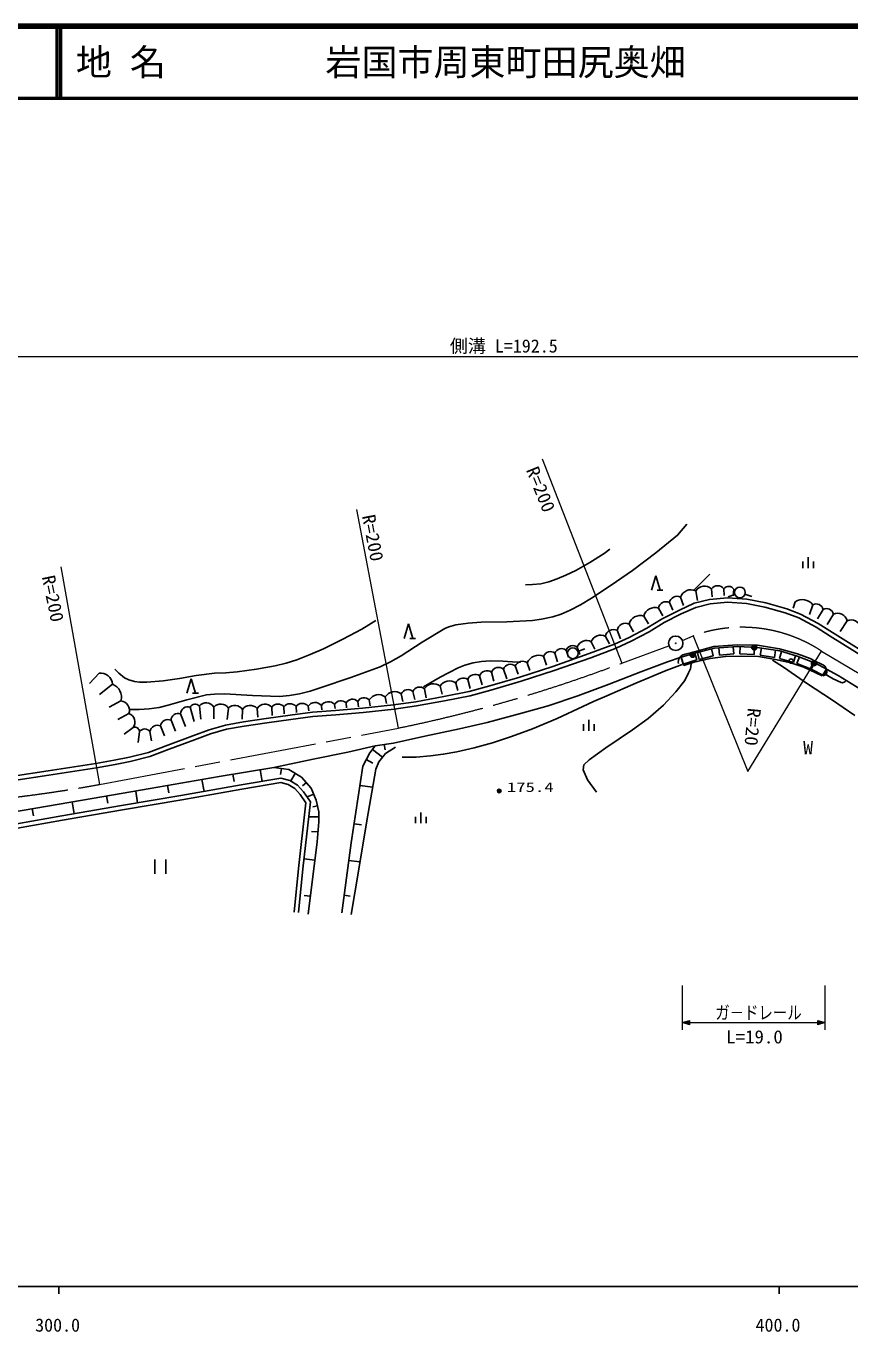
# Model space of a CAD drawing. Units: millimetres, scale not verified. Extents: x 40000 to 680000, y 20000 to 380000.
# Drawn here: x 363475 to 477824, y 198715 to 380000 of the extents above; entities that cross this region are included whole.
import ezdxf
from ezdxf.enums import TextEntityAlignment as Align

# ---------------------------------------------------------------- set-up
doc = ezdxf.new("R2010")
doc.units = ezdxf.units.MM
doc.header["$LTSCALE"] = 1000
doc.linetypes.add('CHAIN', pattern=[18.5, 12, -1.5, 3.5, -1.5])
for name, color, linetype, lineweight in [('M-BGD', 7, 'Continuous', 25), ('M-BMK', 2, 'CHAIN', 13), ('M-BMK-SRVR', 3, 'Continuous', 25), ('M-STR-HTXT', 7, 'Continuous', 13), ('M-TTL', 2, 'Continuous', 140), ('M-TTL-BAND', 7, 'Continuous', 25), ('M-TTL-LINE', 7, 'Continuous', 50)]:
    doc.layers.add(name, color=color, linetype=linetype, lineweight=lineweight)
doc.layers.add('M-TTL-TXT', color=7, linetype='Continuous')
doc.styles.add('ＭＳ ゴシック', font='')
doc.styles.get('ＭＳ ゴシック').set_extended_font_data('MS Gothic')

msp = doc.modelspace()

# ---------------------------------------------------------------- linework, layer by layer
at = {"layer": 'M-BGD'}
for p, q in [((471295, 305650), (471295, 304750)), ((472045, 306250), (472045, 304750)), ((472795, 305650), (472795, 304750)), ((450282, 301693), (450882, 303693)), ((450882, 303693), (451482, 301693)), ((456184, 301671), (458386, 303933)), ((451082, 301693), (451882, 301693)), ((456434, 301609), (456650, 300265)), ((458612, 301887), (458689, 300775)), ((460326, 301887), (460357, 300960)), ((461850, 301112), (460911, 300769)), ((461716, 301840), (461608, 300914)), ((463263, 301124), (464208, 300796)), ((451245, 299199), (451878, 298134)), ((452774, 299964), (453268, 298921)), ((454163, 298934), (456224, 299863)), ((454303, 300728), (454751, 299570)), ((454423, 298393), (456422, 299293)), ((456224, 299863), (458347, 300393)), ((456422, 299293), (458448, 299800)), ((458347, 300393), (460832, 300627)), ((458448, 299800), (460841, 300025)), ((460832, 300627), (463537, 300453)), ((460841, 300025), (463459, 299856)), ((463459, 299856), (466020, 299350)), ((463537, 300453), (466161, 299933)), ((466020, 299350), (468863, 298533)), ((466161, 299933), (469052, 299103)), ((470226, 300080), (469971, 299199)), ((472681, 299663), (472241, 298319)), ((449206, 298087), (449886, 297022)), ((449652, 296438), (451768, 297707)), ((451768, 297707), (454163, 298934)), ((452059, 297182), (454423, 298393)), ((468863, 298533), (470721, 297830)), ((469052, 299103), (470969, 298377)), ((470721, 297830), (473141, 296535)), ((470969, 298377), (473442, 297055)), ((474118, 299014), (473307, 297717)), ((475554, 298365), (474651, 296929)), ((477430, 297439), (476458, 295956)), ((415946, 294999), (416546, 296999)), ((416546, 296999), (417146, 294999)), ((445523, 296118), (445994, 294937)), ((447168, 296975), (447801, 295910)), ((447204, 295131), (449652, 296438)), ((447471, 294593), (449948, 295916)), ((449948, 295916), (452059, 297182)), ((473141, 296535), (475084, 295325)), ((473442, 297055), (475402, 295833)), ((475402, 295833), (487131, 288490)), ((416746, 294999), (417546, 294999)), ((439986, 293779), (440342, 292759)), ((441644, 292879), (445158, 294190)), ((441932, 294520), (442426, 293501)), ((443878, 295261), (444465, 294242)), ((445158, 294190), (447204, 295131)), ((445388, 293636), (447471, 294593)), ((455909, 293059), (458933, 293865)), ((458933, 293865), (462159, 294117)), ((459023, 293623), (462240, 293882)), ((461709, 292836), (461628, 293832)), ((462159, 294117), (464981, 294067)), ((462240, 293882), (464976, 293734)), ((462610, 293862), (462556, 292863)), ((464553, 292755), (464607, 293754)), ((464976, 293734), (468083, 293253)), ((464981, 294067), (468056, 293563)), ((475084, 295325), (486817, 287978)), ((435307, 292528), (435708, 291277)), ((436596, 291112), (441644, 292879)), ((436788, 290544), (441854, 292317)), ((436867, 292945), (437237, 291740)), ((438427, 293362), (438766, 292389)), ((440071, 293186), (441009, 293533)), ((441854, 292317), (445388, 293636)), ((452513, 291731), (454401, 292402)), ((453999, 291680), (454015, 291933)), ((454015, 291933), (454079, 292157)), ((454079, 292157), (454221, 292402)), ((454221, 292402), (454383, 292569)), ((454383, 292569), (454633, 292719)), ((454384, 292398), (454666, 291438)), ((454401, 292402), (456287, 292957)), ((454770, 291219), (454401, 292402)), ((454633, 292719), (454942, 292801)), ((454666, 291438), (456585, 292003)), ((454942, 292801), (455909, 293059)), ((458431, 292181), (456213, 291700)), ((456287, 292957), (459023, 293623)), ((456585, 292003), (456303, 292962)), ((456683, 293054), (456919, 292082)), ((456919, 292082), (458863, 292555)), ((460576, 292476), (458431, 292181)), ((458863, 292555), (458626, 293526)), ((459635, 293672), (459715, 292675)), ((459715, 292675), (461709, 292836)), ((462758, 292513), (460576, 292476)), ((462556, 292863), (464553, 292755)), ((465124, 292476), (462758, 292513)), ((467491, 292070), (465124, 292476)), ((465541, 293646), (465388, 292658)), ((465388, 292658), (467365, 292352)), ((467090, 291985), (468597, 291016)), ((467365, 292352), (467518, 293340)), ((469636, 291589), (467491, 292070)), ((468056, 293563), (470576, 292857)), ((468342, 293178), (468065, 292217)), ((468065, 292217), (469987, 291664)), ((468083, 293253), (470523, 292550)), ((469987, 291664), (470264, 292625)), ((470851, 292420), (470482, 291491)), ((470523, 292550), (473038, 291552)), ((470576, 292857), (472290, 292202)), ((472290, 292202), (472996, 291849)), ((373626, 290165), (372257, 288728)), ((428079, 290304), (428388, 289053)), ((429732, 290736), (430195, 289377)), ((431384, 291169), (431770, 290026)), ((432022, 289625), (436596, 291112)), ((432200, 289052), (436788, 290544)), ((433037, 291601), (433392, 290535)), ((444394, 288662), (448800, 290345)), ((448800, 290345), (452513, 291731)), ((454041, 291526), (453999, 291680)), ((456213, 291700), (454770, 291219)), ((454925, 289132), (455409, 290208)), ((455409, 290208), (455678, 290746)), ((455678, 290746), (455786, 291446)), ((468597, 291016), (471934, 288701)), ((471411, 290997), (469636, 291589)), ((470482, 291491), (472341, 290753)), ((473962, 289777), (471411, 290997)), ((472341, 290753), (472710, 291682)), ((472928, 291609), (472464, 290723)), ((472464, 290723), (474236, 289795)), ((472996, 291849), (473890, 291402)), ((473038, 291552), (474591, 290738)), ((473890, 291402), (474176, 291259)), ((474591, 290738), (473962, 289777)), ((474176, 291259), (474337, 291134)), ((474236, 289795), (474700, 290681)), ((474337, 291134), (474498, 290919)), ((474498, 290919), (474588, 290740)), ((474570, 290078), (474516, 289971)), ((474624, 290275), (474570, 290078)), ((474588, 290740), (474624, 290543)), ((474591, 290738), (476180, 289840)), ((474624, 290543), (474624, 290275)), ((375479, 288636), (373647, 287199)), ((385790, 287399), (386390, 289399)), ((386390, 289399), (386990, 287399)), ((420937, 288381), (421207, 287246)), ((423122, 288775), (423384, 287755)), ((424774, 289284), (425098, 288033)), ((424969, 287610), (427836, 288389)), ((426427, 289794), (426766, 288543)), ((427836, 288389), (432022, 289625)), ((428006, 287813), (432200, 289052)), ((440052, 287005), (444394, 288662)), ((453687, 287571), (454925, 289132)), ((471934, 288701), (475272, 286494)), ((476180, 289840), (479191, 287987)), ((386590, 287399), (387390, 287399)), ((411108, 286458), (411222, 285624)), ((413332, 286875), (413492, 285948)), ((415556, 287292), (415762, 286226)), ((417154, 287640), (417430, 286504)), ((417583, 286210), (421447, 286910)), ((418753, 287987), (419005, 286736)), ((421447, 286910), (424969, 287610)), ((421564, 286322), (425107, 287025)), ((425107, 287025), (428006, 287813)), ((435943, 285619), (440052, 287005)), ((451964, 285741), (453687, 287571)), ((475272, 286494), (478501, 284287)), ((376637, 286319), (374990, 285439)), ((386228, 285439), (386805, 283447)), ((387525, 285624), (387732, 283771)), ((389540, 285462), (389539, 283817)), ((391556, 285300), (391392, 283725)), ((393502, 285115), (393477, 283771)), ((395540, 285277), (395654, 284049)), ((397579, 285439), (397647, 284281)), ((399262, 285485), (399314, 284512)), ((400119, 284327), (403234, 284751)), ((400946, 285532), (401029, 284698)), ((402629, 285578), (402697, 284929)), ((403234, 284751), (406423, 284977)), ((404459, 285694), (404504, 285068)), ((406289, 285809), (406357, 285254)), ((406423, 284977), (410186, 285314)), ((406477, 284379), (410248, 284717)), ((407896, 286026), (407932, 285346)), ((409502, 286242), (409600, 285485)), ((410186, 285314), (414481, 285763)), ((410248, 284717), (414555, 285168)), ((414481, 285763), (417583, 286210)), ((414555, 285168), (417679, 285618)), ((417679, 285618), (421564, 286322)), ((432082, 284579), (435943, 285619)), ((449811, 283857), (451964, 285741)), ((377749, 284559), (376195, 283725)), ((382127, 282844), (382681, 281454)), ((383587, 283632), (384210, 282103)), ((384907, 284535), (385600, 282752)), ((388898, 282304), (391145, 282966)), ((391145, 282966), (393663, 283396)), ((393663, 283396), (396798, 283876)), ((393754, 282803), (396878, 283282)), ((396798, 283876), (400119, 284327)), ((396878, 283282), (400200, 283732)), ((400200, 283732), (403296, 284154)), ((403296, 284154), (406477, 284379)), ((423616, 282450), (427477, 283341)), ((427477, 283341), (432082, 284579)), ((440846, 283083), (440846, 282183)), ((441596, 283683), (441596, 282183)), ((442346, 283083), (442346, 282183)), ((447658, 282296), (449811, 283857)), ((378351, 282613), (377075, 281686)), ((379232, 282057), (379021, 280528)), ((380668, 282057), (380874, 280759)), ((383130, 280155), (386629, 281481)), ((386629, 281481), (388898, 282304)), ((386833, 280917), (389085, 281734)), ((389085, 281734), (391281, 282381)), ((391281, 282381), (393754, 282803)), ((414457, 280470), (418813, 281411)), ((418813, 281411), (423616, 282450)), ((443944, 279820), (447658, 282296)), ((380462, 279155), (383130, 280155)), ((380641, 278581), (383343, 279594)), ((383343, 279594), (386833, 280917)), ((403317, 278242), (408119, 279183)), ((408119, 279183), (411932, 280074)), ((411189, 279084), (411932, 280074)), ((411560, 279579), (412965, 278526)), ((411932, 280074), (414457, 280470)), ((413194, 280272), (413309, 279536)), ((414754, 279876), (413367, 279034)), ((441629, 278151), (443944, 279820)), ((366533, 276613), (373162, 277624)), ((373162, 277624), (375710, 278072)), ((373266, 277033), (375828, 277483)), ((375710, 278072), (377807, 278491)), ((375828, 277483), (377939, 277906)), ((377807, 278491), (380462, 279155)), ((377939, 277906), (380641, 278581)), ((397881, 277086), (403317, 278242)), ((410199, 277252), (411189, 279084)), ((410694, 278168), (411612, 277671)), ((412427, 277846), (412031, 276856)), ((413367, 279034), (412427, 277846)), ((440822, 276751), (440876, 277451)), ((440876, 277451), (441629, 278151)), ((361684, 275883), (366533, 276613)), ((361761, 275288), (366623, 276020)), ((366623, 276020), (373266, 277033)), ((380696, 274137), (390274, 275825)), ((390274, 275825), (397881, 277086)), ((392176, 276140), (392341, 275144)), ((393309, 274663), (398849, 275604)), ((395979, 276771), (396248, 275147)), ((397881, 277086), (399952, 276771)), ((398916, 276928), (398793, 276119)), ((398849, 275604), (400085, 275275)), ((399952, 276771), (401707, 275735)), ((400829, 276253), (400207, 275197)), ((401707, 275735), (403057, 274205)), ((408614, 266608), (410199, 277252)), ((412031, 276856), (410793, 269677)), ((441414, 275352), (440822, 276751)), ((372639, 272787), (380696, 274137)), ((378682, 273799), (378954, 272171)), ((383090, 274559), (383266, 273566)), ((384969, 273165), (393309, 274663)), ((385071, 272574), (393409, 274072)), ((387880, 275403), (388175, 273729)), ((393409, 274072), (398821, 274991)), ((398821, 274991), (399842, 274718)), ((399842, 274718), (400761, 274140)), ((400085, 275275), (401149, 274605)), ((400761, 274140), (401510, 273323)), ((401149, 274605), (401978, 273700)), ((402382, 274970), (401862, 274511)), ((403057, 274205), (403733, 272539)), ((409803, 274591), (411594, 274324)), ((442652, 273629), (441414, 275352)), ((361566, 270851), (372639, 272787)), ((369871, 272303), (370160, 270647)), ((374653, 273124), (374818, 272141)), ((376737, 271805), (384969, 273165)), ((376835, 271213), (385071, 272574)), ((402326, 272166), (401305, 263045)), ((401510, 273323), (402326, 272166)), ((402948, 272326), (401902, 262984)), ((401978, 273700), (402948, 272326)), ((403395, 273372), (402473, 272998)), ((403733, 272539), (404093, 270919)), ((362191, 269251), (368419, 270340)), ((364334, 271335), (364508, 270340)), ((368419, 270340), (376737, 271805)), ((368523, 269749), (376835, 271213)), ((404093, 270221), (402712, 270221)), ((403913, 271729), (403278, 271588)), ((404093, 270919), (404093, 269524)), ((417523, 270234), (417523, 269334)), ((418273, 270834), (418273, 269334)), ((419023, 270234), (419023, 269334)), ((362294, 268660), (368523, 269749)), ((404093, 269524), (403868, 266733)), ((409011, 269269), (410013, 269119)), ((410793, 269677), (409605, 262696)), ((403868, 266733), (402607, 256696)), ((403980, 268128), (403087, 268200)), ((407278, 256904), (408614, 266608)), ((381327, 264312), (381327, 262312)), ((382847, 262312), (382847, 264312)), ((401305, 263045), (400693, 256987)), ((401902, 262984), (401290, 256926)), ((403553, 264224), (402062, 264411)), ((408280, 264182), (409821, 263969)), ((409605, 262696), (408614, 256656)), ((402922, 259205), (402092, 259309)), ((407612, 259330), (408457, 259213))]:
    msp.add_line(p, q, dxfattribs=at)
for points in [[(377756, 285144), (379157, 285119), (380571, 285194), (381957, 285409), (383208, 285702), (385805, 286470), (388528, 287139), (389622, 287274), (391022, 287317), (394887, 287065), (398632, 286935), (400031, 287052), (401414, 287283), (402925, 287680), (404443, 288186), (408555, 289551), (412622, 291034), (414064, 291727), (415529, 292558), (418437, 294449), (421586, 296371), (422172, 296613), (423135, 296870), (424853, 297097), (426647, 297231), (430186, 297299), (433775, 297471), (435013, 297648), (436578, 298003), (437724, 298369), (438998, 298899), (440419, 299637), (441964, 300564), (444704, 302365), (447653, 304431), (450868, 306882), (453896, 309326), (455183, 310869)], [(432777, 302435), (433777, 302455), (434916, 302591), (436040, 302870), (437172, 303268), (438416, 303760), (439770, 304422), (441731, 305524), (443721, 306785), (444495, 307369)], [(375792, 290720), (376365, 290149), (377150, 289538), (377724, 289255), (378499, 289029), (379224, 288927), (380225, 288912), (382493, 289112), (384763, 289417), (387070, 289833), (389632, 290184), (391188, 290213), (392782, 290353), (395442, 290717), (398027, 291182), (399582, 291562), (401075, 292036), (402910, 292748), (404735, 293567), (407430, 294876), (410081, 296280), (412034, 297500)], [(418620, 288252), (420969, 289607), (423438, 290912), (424370, 291276), (425520, 291602), (426676, 291794), (427874, 291874), (429656, 291851), (431651, 291716), (432119, 291678)], [(415659, 278484), (417623, 278526), (419589, 278674), (421374, 278906), (423274, 279258), (425687, 279811), (428198, 280495), (430874, 281380), (433747, 282444), (437192, 283896), (440756, 285518), (442235, 286251), (444074, 287034), (448102, 288795), (452323, 290526), (454546, 291372)], [(474398, 290025), (475523, 289366), (476607, 288853), (476815, 288848), (477111, 288967), (477285, 289113)]]:
    msp.add_lwpolyline(points, dxfattribs=at)
for centre, radius in [((462554, 301370), 750), ((464559, 293725), 350), ((464559, 293725), 210), ((464559, 293725), 70), ((439367, 292926), 750), ((455999, 292721), 350), ((455999, 292721), 210), ((455999, 292721), 70), ((469657, 291843), 300), ((472839, 291536), 350), ((472839, 291536), 210), ((472839, 291536), 70), ((429145, 273809), 250), ((429145, 273809), 150), ((429145, 273809), 50)]:
    msp.add_circle(centre, radius, dxfattribs=at)
for centre, radius, start, end in [((455780, 300171), 1579, 65.55295, 159.33256), ((457644, 300800), 1455, 48.29396, 146.25605), ((459469, 301244), 1071, 36.8699, 143.1301), ((461004, 301342), 869, 34.96075, 141.22095), ((450751, 297679), 1598, 72.0134, 165.20752), ((452296, 299008), 1068, 63.43495, 169.69515), ((453825, 299773), 1068, 63.43495, 169.69515), ((471236, 298589), 1801, 36.6127, 124.11222), ((473156, 298800), 985, 12.56535, 118.82555), ((474592, 298151), 985, 12.56535, 118.82555), ((448713, 296567), 1598, 72.0134, 165.20752), ((476118, 297145), 1345, 12.63816, 114.79901), ((477994, 296218), 1345, 12.63816, 114.79901), ((445022, 295073), 1159, 64.39512, 170.65533), ((446667, 295930), 1159, 64.39512, 170.65533), ((439363, 292985), 1009, 51.83662, 158.09683), ((441256, 293370), 1334, 59.55136, 162.15756), ((443202, 294111), 1334, 59.55136, 162.15756), ((434645, 290904), 1753, 67.83055, 156.57641), ((436243, 292151), 1009, 51.83662, 158.09683), ((437803, 292568), 1009, 51.83662, 158.09683), ((373793, 288480), 1693, 5.28094, 95.6738), ((427444, 289429), 1081, 54.01025, 160.27045), ((429068, 289900), 1068, 51.53436, 157.79456), ((430720, 290333), 1068, 51.53436, 157.79456), ((432373, 290765), 1068, 51.53436, 157.79456), ((374782, 286839), 1927, 344.34217, 68.78793), ((420019, 287218), 1482, 51.71563, 148.72323), ((422204, 287612), 1482, 51.71563, 148.72323), ((424139, 288410), 1081, 54.01025, 160.27045), ((425791, 288920), 1081, 54.01025, 160.27045), ((408780, 285532), 1013, 44.5367, 150.79691), ((410386, 285748), 1013, 44.5367, 150.79691), ((412410, 285654), 1530, 52.93316, 148.30615), ((414634, 286071), 1530, 52.93316, 148.30615), ((416485, 286866), 1022, 49.13467, 155.39487), ((418084, 287214), 1022, 49.13467, 155.39487), ((376488, 284993), 1334, 340.97254, 83.57875), ((385906, 284492), 1000, 71.25024, 177.51045), ((386946, 285045), 819, 45, 151.2602), ((388471, 284774), 1272, 32.7683, 138.03151), ((390486, 284611), 1272, 32.7683, 138.03151), ((392459, 284477), 1222, 31.42957, 137.68977), ((394584, 284403), 1296, 42.43176, 146.66433), ((396623, 284565), 1296, 42.43176, 146.66433), ((398438, 284831), 1052, 38.44645, 144.70665), ((400121, 284877), 1052, 38.44645, 144.70665), ((401805, 284923), 1052, 38.44645, 144.70665), ((403588, 284949), 1146, 40.49138, 146.75159), ((405418, 285065), 1146, 40.49138, 146.75159), ((407174, 285315), 1013, 44.5367, 150.79691), ((377298, 283353), 1287, 324.90436, 69.49272), ((381693, 281903), 1036, 65.22486, 171.48506), ((383152, 282691), 1036, 65.22486, 171.48506), ((384586, 283588), 1000, 71.25024, 177.51045), ((378583, 282005), 651, 4.59425, 110.85446), ((379950, 281518), 898, 36.8699, 143.1301)]:
    msp.add_arc(centre, radius, start, end, dxfattribs=at)
at = {"layer": 'M-BMK'}
for p, q in [((446185, 291574), (452709, 293974)), ((454569, 294709), (456089, 295352)), ((473884, 293229), (502555, 276069)), ((373660, 274713), (415179, 282552))]:
    msp.add_line(p, q, dxfattribs=at)
for centre, radius, start, end in [((462867, 276536), 20000, 56.57744, 109.81207), ((374987, 478472), 200000, 281.59306, 290.8541), ((338008, 471510), 200000, 275.54892, 280.2684)]:
    msp.add_arc(centre, radius, start, end, dxfattribs=at)
at = {"layer": 'M-BMK-SRVR'}
for radius in [1000, 40]:
    msp.add_circle((453648, 294320), radius, dxfattribs=at)
at = {"layer": 'M-STR-HTXT'}
for p, q in [((342331, 334130), (526280, 334130)), ((435111, 319946), (446185, 291574)), ((415179, 282552), (409384, 312896)), ((368282, 304919), (373660, 274713)), ((456089, 295352), (463645, 276508)), ((463645, 276508), (473884, 293229)), ((454546, 246786), (454546, 240645)), ((474398, 240645), (474398, 246786)), ((454546, 241645), (455546, 241925)), ((455546, 241365), (454546, 241645)), ((454546, 241645), (474398, 241645)), ((454826, 241645), (455506, 241845)), ((455506, 241445), (454826, 241645)), ((454986, 241645), (455466, 241765)), ((455466, 241525), (454986, 241645)), ((455226, 241645), (455426, 241685)), ((455426, 241605), (455226, 241645)), ((455426, 241685), (455426, 241605)), ((455466, 241765), (455466, 241525)), ((455506, 241845), (455506, 241445)), ((455546, 241925), (455546, 241365)), ((473398, 241365), (473398, 241925)), ((473398, 241925), (474398, 241645)), ((474398, 241645), (473398, 241365)), ((473438, 241445), (473438, 241845)), ((473438, 241845), (474118, 241645)), ((474118, 241645), (473438, 241445)), ((473478, 241525), (473478, 241765)), ((473478, 241765), (473958, 241645)), ((473958, 241645), (473478, 241525)), ((473518, 241605), (473518, 241685)), ((473518, 241685), (473718, 241645)), ((473718, 241645), (473518, 241605))]:
    msp.add_line(p, q, dxfattribs=at)
at = {"layer": 'M-TTL'}
msp.add_line((680000, 380000), (40000, 380000), dxfattribs=at)
at = {"layer": 'M-TTL-BAND'}
for p, q in [((40000, 205000), (579000, 205000)), ((368000, 205000), (368000, 204000)), ((468000, 205000), (468000, 204000))]:
    msp.add_line(p, q, dxfattribs=at)
at = {"layer": 'M-TTL-LINE'}
for p, q in [((367750, 380000), (367750, 370000)), ((368250, 380000), (368250, 370000)), ((40000, 370000), (680000, 370000))]:
    msp.add_line(p, q, dxfattribs=at)

# ---------------------------------------------------------------- texts
at = {"layer": 'M-BGD', "style": 'ＭＳ ゴシック'}
for s, height, width, p in [('W', 1833, 1.1, (471342, 278366)), ('175.4', 1320, 1.45, (430195, 273284))]:
    msp.add_text(s, height=height, dxfattribs=dict(at, width=width)).set_placement(p, align=Align.BOTTOM_LEFT)
at = {"layer": 'M-STR-HTXT', "style": 'ＭＳ ゴシック'}
msp.add_text('側溝 L=192.5', height=1833, dxfattribs=at).set_placement((422293, 334130), align=Align.BOTTOM_LEFT)
at = {"layer": 'M-STR-HTXT', "style": 'ＭＳ ゴシック', "width": 1.05}
for s, rotation, p in [('R=200', 292, (432327, 318179)), ('R=200', 280.9, (409553, 311892)), ('R=200', 281.6, (365107, 303436)), ('R=20', 264.9, (463114, 285441))]:
    msp.add_text(s, height=1833, rotation=rotation, dxfattribs=at).set_placement(p, align=Align.BOTTOM_LEFT)
at = {"layer": 'M-STR-HTXT', "style": 'ＭＳ ゴシック'}
for s, width, p in [('ガ－ドレール', 0.8, (459138, 241571)), ('L=19.0', 1.05, (460655, 238211))]:
    msp.add_text(s, height=1833, dxfattribs=dict(at, width=width)).set_placement(p, align=Align.BOTTOM_LEFT)
at = {"layer": 'M-TTL-BAND', "style": 'ＭＳ ゴシック'}
for s, p in [('300.0', (367844, 198195)), ('400.0', (467844, 198195))]:
    msp.add_text(s, height=1833, dxfattribs=at).set_placement(p, align=Align.BOTTOM_CENTER)
at = {"layer": 'M-TTL-TXT', "style": 'ＭＳ ゴシック'}
for s, p in [('地 名', (370380, 375000)), ('岩国市周東町田尻奥畑', (405024, 375000))]:
    msp.add_text(s, height=3666, dxfattribs=at).set_placement(p, align=Align.MIDDLE_LEFT)

doc.saveas('drawing.dxf')
